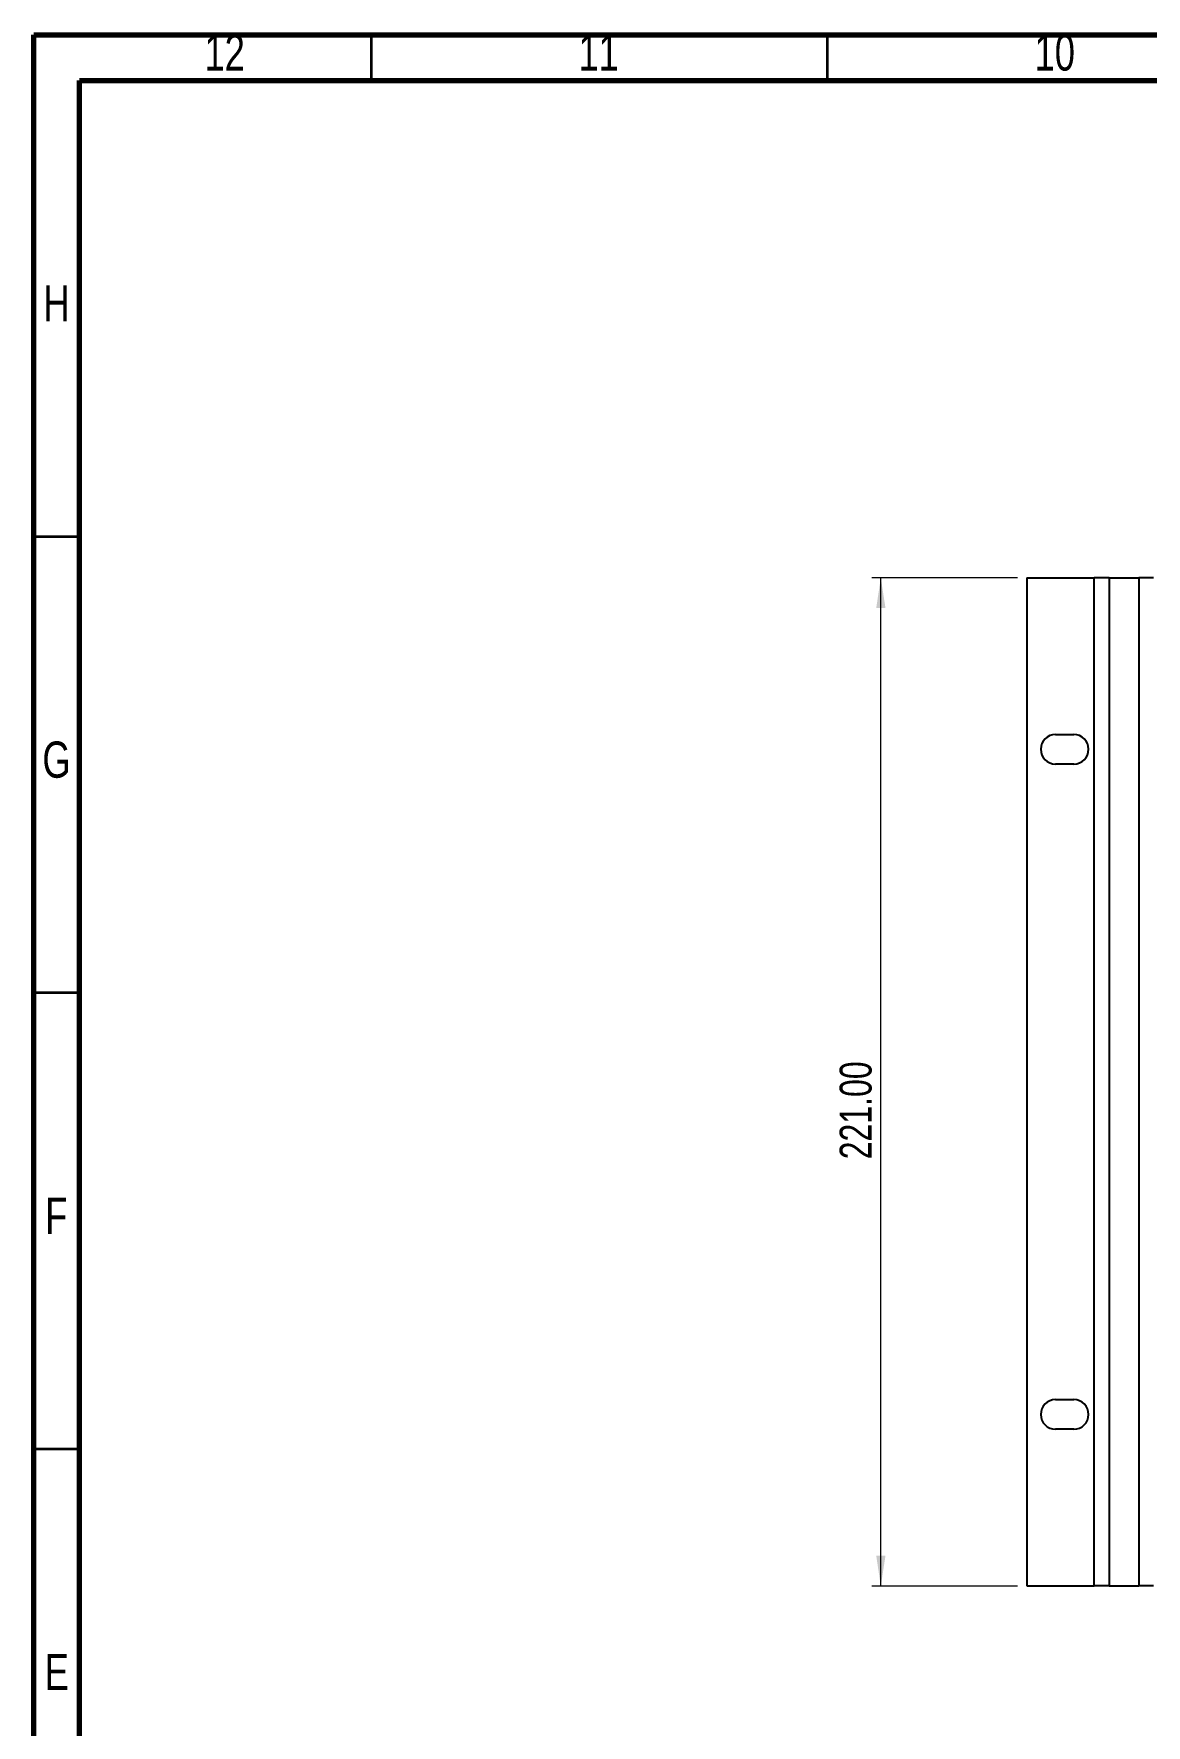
# Model space of a CAD drawing. Header units: millimetres. Extents: x 0 to 589, y 0 to 415.
# Drawn here: x 15 to 136.9, y 229.8 to 415.1 of the extents above; entities that cross this region are included whole.
import ezdxf

# ---------------------------------------------------------------- set-up
doc = ezdxf.new("R2010")
doc.units = ezdxf.units.MM
doc.styles.add('SLDTEXTSTYLE1', font='TXT', dxfattribs={"width": 0.75})
doc.dimstyles.new('SLDDIMSTYLE0', dxfattribs={"dimtxt": 3.5, "dimasz": 3.302, "dimexe": 0, "dimexo": 0.0625, "dimgap": 0.875, "dimtad": 1, "dimlfac": 2, "dimrnd": 1e-09, "dimzin": 4, "dimdsep": 46, "dimtxsty": 'SLDTEXTSTYLE1', "dimsah": 1, "dimcen": 0.09, "dimadec": 0, "dimazin": 1, "dimtfac": 1, "dimtofl": 0, "dimtmove": 0, "dimatfit": 3, "dimfxl": 1, "dimfrac": 2, "dimtolj": 1, "dimtzin": 12, "dimarcsym": 0})

# ---------------------------------------------------------------- blocks, each defined once
blk = doc.blocks.new('_D')
at = {"color": 7, "linetype": 'Continuous', "lineweight": 0}
for p, q in [((122.85, 355.5), (106.85, 355.5)), ((107.85, 245), (107.85, 355.5)), ((122.85, 245), (106.85, 245))]:
    blk.add_line(p, q, dxfattribs=at)
at = {"color": 7, "linetype": 'Continuous', "lineweight": 18}
for points in [[(107.85, 355.5), (107.35, 352.2), (108.36, 352.2)], [(107.85, 245), (108.36, 248.31), (107.35, 248.31)]]:
    blk.add_solid(points, dxfattribs=at)
at = {"color": 7, "linetype": 'Continuous', "lineweight": 18, "insert": (103.34, 291.77), "char_height": 3.5, "attachment_point": 1, "rotation": 90, "style": 'SLDTEXTSTYLE1'}
blk.add_mtext('221.00', dxfattribs=at)

msp = doc.modelspace()

# ---------------------------------------------------------------- linework, layer by layer
at = {"color": 7, "linetype": 'Continuous', "lineweight": 70}
for p, q in [((15, 5), (15, 415)), ((15, 415), (589, 415)), ((20, 10), (20, 410)), ((20, 410), (584, 410))]:
    msp.add_line(p, q, dxfattribs=at)
at = {"color": 9, "linetype": 'Continuous', "lineweight": 35}
for p, q in [((52, 410), (52, 415)), ((102, 410), (102, 415)), ((20, 360), (15, 360)), ((20, 310), (15, 310)), ((20, 260), (15, 260))]:
    msp.add_line(p, q, dxfattribs=at)
at = {"color": 7, "linetype": 'Continuous', "lineweight": 25}
for p, q in [((123.853, 355.5046), (123.853, 245.0046)), ((123.853, 355.5046), (131.253, 355.5046)), ((132.878, 355.5046), (131.253, 355.5046)), ((131.253, 245.0046), (131.253, 355.5046)), ((132.878, 355.5046), (132.878, 245.0046)), ((132.878, 355.5046), (136.128, 355.5046)), ((136.128, 355.5046), (136.128, 245.0046)), ((137.753, 355.5046), (136.128, 355.5046)), ((127.003, 338.3296), (129.003, 338.3296)), ((129.003, 335.0796), (127.003, 335.0796)), ((127.003, 265.4296), (129.003, 265.4296)), ((129.003, 262.1796), (127.003, 262.1796)), ((123.853, 245.0046), (131.253, 245.0046)), ((132.878, 245.0046), (131.253, 245.0046)), ((132.878, 245.0046), (136.128, 245.0046)), ((137.753, 245.0046), (136.128, 245.0046))]:
    msp.add_line(p, q, dxfattribs=at)
for centre, start, end in [((127.003, 336.7046), 90, 270), ((129.003, 336.7046), 270, 90), ((127.003, 263.8046), 90, 270), ((129.003, 263.8046), 270, 90)]:
    msp.add_arc(centre, 1.625, start, end, dxfattribs=at)

# ---------------------------------------------------------------- texts
at = {"color": 7, "linetype": 'Continuous', "lineweight": 0, "attachment_point": 2, "style": 'SLDTEXTSTYLE1'}
for s, insert, char_height in [('12', (35.9201, 415.0602), 3.96875), ('11', (76.9201, 415.0602), 3.96875), ('10', (126.9201, 415.0602), 3.96875), ('H', (17.4904, 387.5602), 3.9688), ('G', (17.4867, 337.5602), 3.9688), ('F', (17.4577, 287.5602), 3.9688), ('E', (17.5078, 237.5602), 3.9688)]:
    msp.add_mtext(s, dxfattribs=dict(at, insert=insert, char_height=char_height))

# ---------------------------------------------------------------- dimensions: what is measured, and where the dimension line sits
at = {"color": 7, "linetype": 'Continuous', "lineweight": 18}
dim = msp.add_linear_dim(base=(107.853, 355.5046), p1=(123.853, 245.0046), p2=(123.853, 355.5046), angle=90, dimstyle='SLDDIMSTYLE0', dxfattribs=at)
dim.commit()
dim.dimension.update_dxf_attribs({"geometry": '_D', "text_midpoint": (107.853, 298.8851), "dimtype": 160})

doc.saveas('drawing.dxf')
